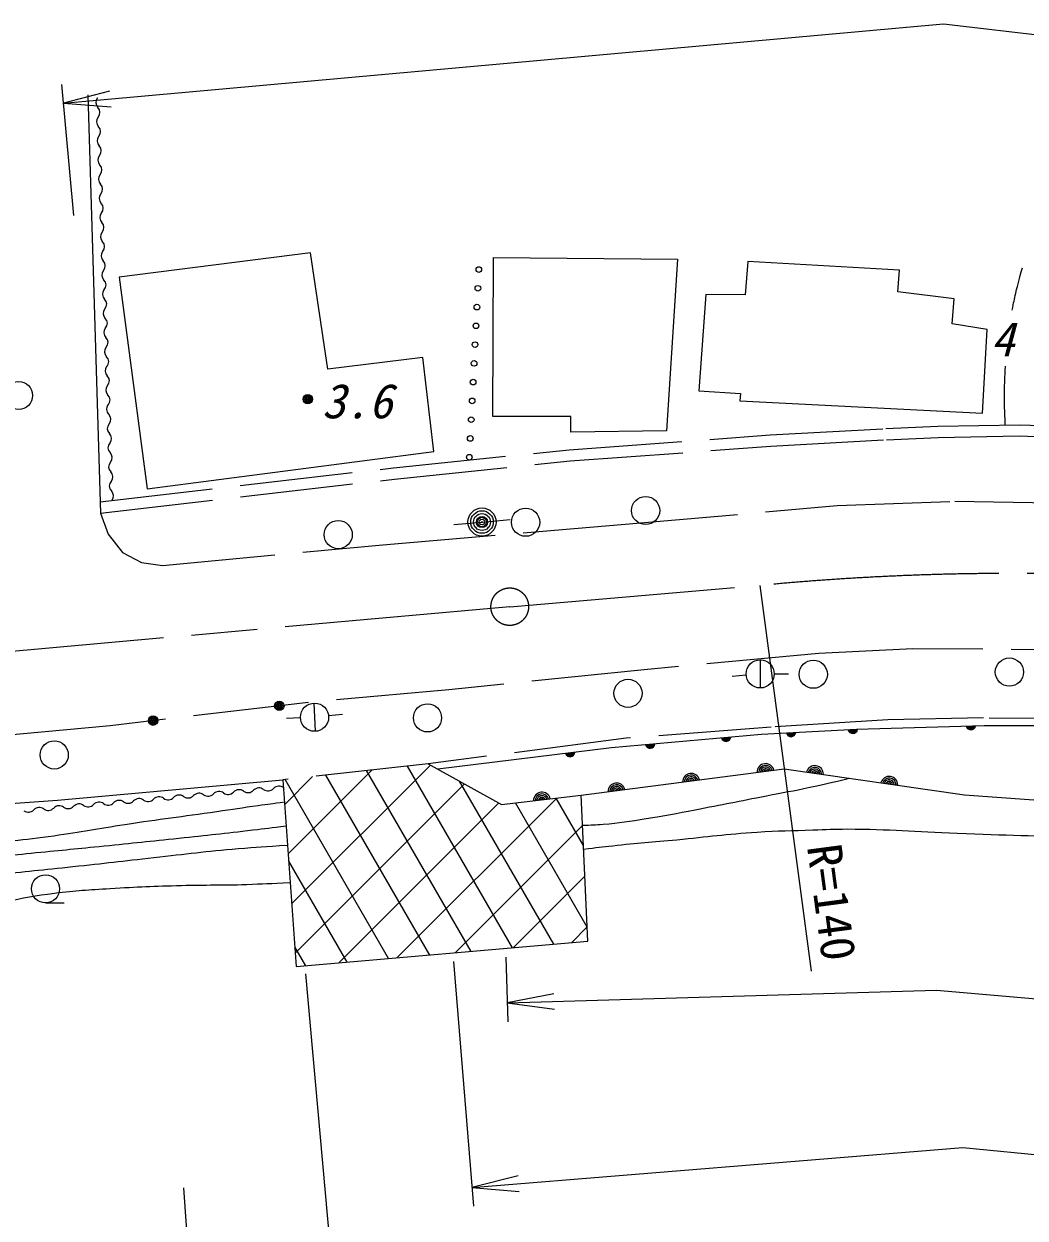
# Model space of a CAD drawing. Units: millimetres, scale not verified. Extents: x 40000 to 680000, y 20000 to 380000.
# Drawn here: x 432131 to 485419, y 241368 to 304923 of the extents above; entities that cross this region are included whole.
import ezdxf
from ezdxf.enums import TextEntityAlignment as Align

# ---------------------------------------------------------------- set-up
doc = ezdxf.new("R2010")
doc.units = ezdxf.units.MM
doc.header["$LTSCALE"] = 1000
doc.header["$PDMODE"] = 32
doc.header["$PDSIZE"] = 500
doc.linetypes.add('CHAIN', pattern=[18.5, 12, -1.5, 3.5, -1.5])
doc.linetypes.add('DASHED', pattern=[7.5, 6, -1.5])
for name, color, linetype, lineweight in [('M-BGD', 7, 'Continuous', 13), ('M-BMK', 2, 'CHAIN', 13), ('M-STR-HTXT', 7, 'Continuous', 13)]:
    doc.layers.add(name, color=color, linetype=linetype, lineweight=lineweight)
doc.styles.add('ＭＳ ゴシック', font='')
doc.styles.get('ＭＳ ゴシック').set_extended_font_data('MS Gothic')

# ---------------------------------------------------------------- blocks, each defined once
blk = doc.blocks.new('open_arrow')
at = {"color": 0, "linetype": 'Continuous', "lineweight": -2}
blk.add_lwpolyline([(7.5, 1.25), (0, 0), (7.5, -1.25)], dxfattribs=at)

msp = doc.modelspace()

# ---------------------------------------------------------------- hatches: boundary and pattern name
at = {"layer": 'M-BGD'}
h = msp.add_hatch(dxfattribs=at)
h.set_pattern_fill('USER', color=256, style=0, pattern_type=2)
h.set_pattern_definition([(45, (453576, 259636), (-1414.2, 1414.2), []), (120, (453576, 259636), (-1732.05, -1000), [])])
h.paths.add_polyline_path([(462151, 256099), (461783, 263875), (457549, 263384), (453650, 265545), (445920, 264699), (445950, 264278), (446629, 254753)])

# ---------------------------------------------------------------- linework, layer by layer
for p, q in [((435531, 301146), (436214, 278885)), ((471318, 271080), (471319, 269580)), ((470572, 270258), (469825, 270185)), ((472818, 270309), (472067, 270320)), ((447561, 268774), (447640, 267276)), ((446853, 267989), (446102, 267953)), ((449093, 268170), (448346, 268098)), ((433282, 258142), (434282, 258142))]:
    msp.add_line(p, q, dxfattribs=at)
at = {"layer": 'M-BGD', "linetype": 'DASHED'}
msp.add_line((453650, 265545), (445920, 264699), dxfattribs=at)
at = {"layer": 'M-BGD'}
for points in [[(437198, 291447), (438685, 280173), (453944, 282172), (453369, 287165), (448300, 286544), (447389, 292733)], [(466922, 292409), (466337, 283267), (461241, 283188), (461241, 284033), (457087, 284028), (457120, 292496)], [(468431, 290517), (468061, 285397), (470274, 285257), (470244, 284865), (483147, 284204), (483397, 288659), (481536, 288960), (481646, 290298), (478649, 290669), (478729, 291825), (470663, 292275), (470513, 290495)]]:
    msp.add_lwpolyline(points, close=True, dxfattribs=at)
at = {"layer": 'M-BGD', "linetype": 'DASHED'}
for points in [[(436195, 279487), (451798, 281295), (461156, 282263), (471852, 283046), (478012, 283386), (480778, 283506), (485129, 283593), (489002, 283441), (496715, 283105), (504612, 282191), (511028, 281073), (517632, 279700), (526695, 277184), (535421, 274160), (544145, 270730), (547368, 269074)], [(436214, 278885), (451863, 280699), (461209, 281666), (471890, 282447), (478042, 282787), (480797, 282906), (485123, 282993), (488977, 282842), (496667, 282507), (504526, 281597), (510915, 280484), (517490, 279117), (526516, 276611), (535213, 273597), (543910, 270178), (549818, 267467), (558693, 263173)], [(436214, 278885), (436608, 277760), (437386, 276797), (438383, 276257), (439515, 276105), (451227, 277200), (464131, 278294), (475412, 279287), (481674, 279518), (489558, 279394), (498178, 278864), (507051, 277651), (517953, 275525), (525078, 273500), (534079, 270486), (541634, 267472), (552334, 262659), (556873, 260329)], [(552587, 253562), (545927, 256839), (538337, 260233), (529395, 263762), (520859, 266632), (512442, 268742), (505410, 270074), (497162, 271085), (490672, 271590), (479450, 271671), (474447, 271415), (465135, 270550), (454741, 269481), (447119, 268794), (436726, 267573), (425698, 266530), (420121, 266173), (415152, 266070), (409144, 265865), (407640, 265028), (406576, 263895), (405562, 262516)], [(534195, 258215), (530045, 259691), (525880, 261132), (519750, 263064), (514529, 264505), (510259, 265455), (504666, 266464), (498165, 267355), (494665, 267646), (489513, 267927), (483206, 267984), (478104, 267878), (471901, 267504), (464189, 266906), (453650, 265545)]]:
    msp.add_lwpolyline(points, dxfattribs=at)
at = {"layer": 'M-BGD'}
for points in [[(455019, 278276), (456513, 278413), (458007, 278550)], [(461783, 263875), (472594, 265284), (482198, 263900), (503098, 262392), (516057, 261043), (525623, 259169), (536887, 255492), (537711, 255448), (538288, 256026), (531341, 258686), (524666, 261042), (516596, 263430), (510210, 265048), (504274, 266088), (498883, 266760), (493172, 267319), (488936, 267558), (483241, 267572), (476439, 267377), (471386, 267103), (463413, 266394), (454167, 265258)], [(453650, 265545), (457549, 263384), (461783, 263875)], [(405562, 262516), (417011, 262648), (423427, 262867), (433927, 263612), (445920, 264699), (446629, 254753), (462151, 256099), (461783, 263875)]]:
    msp.add_lwpolyline(points, dxfattribs=at)
for centre, radius in [((456344, 291849), 150), ((456294, 290851), 150), ((456243, 289852), 150), ((456192, 288853), 150), ((456141, 287854), 150), ((456091, 286856), 150), ((456040, 285857), 150), ((431845, 285146), 750), ((447240, 284953), 250), ((447240, 284953), 200), ((447240, 284953), 150), ((447240, 284953), 100), ((447240, 284953), 50), ((447240, 284953), 20), ((455989, 284858), 150), ((455939, 283860), 150), ((455888, 282861), 150), ((455837, 281862), 150), ((465222, 279025), 750), ((456513, 278413), 750), ((456513, 278413), 600), ((458835, 278403), 750), ((448860, 277741), 750), ((456513, 278413), 450), ((456513, 278413), 300), ((456513, 278413), 150), ((456513, 278413), 20), ((471318, 270330), 750), ((474143, 270313), 750), ((484582, 270429), 750), ((464283, 269296), 750), ((445726, 268630), 250), ((445726, 268630), 200), ((445726, 268630), 150), ((445726, 268630), 100), ((445726, 268630), 50), ((445726, 268630), 20), ((447600, 268025), 750), ((453613, 267990), 750), ((439009, 267842), 250), ((439009, 267842), 200), ((439009, 267842), 150), ((439009, 267842), 100), ((439009, 267842), 50), ((439009, 267842), 20), ((433746, 266018), 750), ((433282, 258892), 750)]:
    msp.add_circle(centre, radius, dxfattribs=at)
for centre, radius, start, end in [((436335, 300736), 376, 139.22232, 224.81247), ((435802, 300206), 376, 319.22232, 44.81247), ((436371, 299715), 376, 139.22232, 224.81247), ((435838, 299186), 376, 319.22232, 44.81247), ((436407, 298695), 376, 139.22232, 224.81247), ((435874, 298166), 376, 319.22232, 44.81247), ((436443, 297675), 376, 139.22232, 224.81247), ((436479, 296655), 376, 139.22232, 224.81247), ((435910, 297146), 376, 319.22232, 44.81247), ((435946, 296125), 376, 319.22232, 44.81247), ((436515, 295635), 376, 139.22232, 224.81247), ((435982, 295105), 376, 319.22232, 44.81247), ((436551, 294615), 376, 139.22232, 224.81247), ((436018, 294085), 376, 319.22232, 44.81247), ((436587, 293594), 376, 139.22232, 224.81247), ((436054, 293065), 376, 319.22232, 44.81247), ((436623, 292574), 376, 139.22232, 224.81247), ((436659, 291554), 376, 139.22232, 224.81247), ((436090, 292045), 376, 319.22232, 44.81247), ((436126, 291025), 376, 319.22232, 44.81247), ((436695, 290534), 376, 139.22232, 224.81247), ((436162, 290004), 376, 319.22232, 44.81247), ((436731, 289514), 376, 139.22232, 224.81247), ((436198, 288984), 376, 319.22232, 44.81247), ((436767, 288494), 376, 139.22232, 224.81247), ((436234, 287964), 376, 319.22232, 44.81247), ((436803, 287473), 376, 139.22232, 224.81247), ((436838, 286453), 376, 139.22232, 224.81247), ((436270, 286944), 376, 319.22232, 44.81247), ((436305, 285924), 376, 319.22232, 44.81247), ((436874, 285433), 376, 139.22232, 224.81247), ((436341, 284904), 376, 319.22232, 44.81247), ((436910, 284413), 376, 139.22232, 224.81247), ((436377, 283883), 376, 319.22232, 44.81247), ((436946, 283393), 376, 139.22232, 224.81247), ((436413, 282863), 376, 319.22232, 44.81247), ((436982, 282372), 376, 139.22232, 224.81247), ((437018, 281352), 376, 139.22232, 224.81247), ((436449, 281843), 376, 319.22232, 44.81247), ((436485, 280823), 376, 319.22232, 44.81247), ((437054, 280332), 376, 139.22232, 224.81247), ((436521, 279803), 376, 319.22232, 44.81247), ((469500, 266992), 256, 197.76052, 352.39976), ((469500, 266992), 205, 201.00582, 349.15446), ((469500, 266992), 154, 206.54027, 343.62001), ((469500, 266992), 102, 218.36353, 331.79675), ((469500, 266992), 100, 219.309, 330.85127), ((469500, 266992), 100, 219.309, 330.85127), ((472962, 267245), 256, 195.79041, 350.42964), ((472962, 267245), 205, 199.0357, 347.18434), ((472962, 267245), 154, 204.57015, 341.64989), ((472962, 267245), 102, 216.39341, 329.82663), ((472962, 267245), 100, 217.33889, 328.88116), ((472962, 267245), 100, 217.33889, 328.88116), ((476249, 267414), 256, 195.23096, 349.87019), ((476249, 267414), 205, 198.47625, 346.62489), ((476249, 267414), 154, 204.0107, 341.09045), ((476249, 267414), 102, 215.83396, 329.26718), ((476249, 267414), 100, 216.77944, 328.32171), ((476249, 267414), 100, 216.77944, 328.32171), ((482533, 267606), 256, 194.20622, 348.84545), ((482533, 267606), 205, 197.45151, 345.60015), ((482533, 267606), 154, 202.98596, 340.06571), ((482533, 267606), 102, 214.80922, 328.24244), ((482533, 267606), 100, 215.7547, 327.29697), ((482533, 267606), 100, 215.7547, 327.29697), ((465458, 266632), 256, 197.76052, 352.39976), ((465458, 266632), 205, 201.00582, 349.15446), ((465458, 266632), 154, 206.54027, 343.62001), ((465458, 266632), 102, 218.36353, 331.79675), ((465458, 266632), 100, 219.309, 330.85127), ((465458, 266632), 100, 219.309, 330.85127), ((461196, 266178), 256, 199.68593, 354.32516), ((461196, 266178), 205, 202.93122, 351.07986), ((461196, 266178), 154, 208.46567, 345.54542), ((461196, 266178), 102, 220.28893, 333.72215), ((461196, 266178), 100, 221.23441, 332.77668), ((461196, 266178), 100, 221.23441, 332.77668), ((467643, 264585), 453, 14.15703, 180.69119), ((471609, 265102), 453, 14.15703, 180.69119), ((471609, 265102), 362, 15.85126, 178.99697), ((471609, 265102), 272, 18.69234, 176.15589), ((471609, 265102), 181, 24.46796, 170.38027), ((471609, 265102), 100, 39.51406, 155.33416), ((471609, 265102), 100, 39.51406, 155.33416), ((474227, 264995), 453, 358.53511, 165.06926), ((474227, 264995), 362, 0.22933, 163.37504), ((474227, 264995), 272, 3.07041, 160.53396), ((474227, 264995), 181, 8.84603, 154.75834), ((474227, 264995), 100, 23.89214, 139.71223), ((474227, 264995), 100, 23.89214, 139.71223), ((463676, 264068), 453, 14.15703, 180.69119), ((463676, 264068), 362, 15.85126, 178.99697), ((467643, 264585), 362, 15.85126, 178.99697), ((467643, 264585), 272, 18.69234, 176.15589), ((467643, 264585), 181, 24.46796, 170.38027), ((467643, 264585), 100, 39.51406, 155.33416), ((467643, 264585), 100, 39.51406, 155.33416), ((478186, 264425), 453, 358.53511, 165.06926), ((478186, 264425), 362, 0.22933, 163.37504), ((478186, 264425), 272, 3.07041, 160.53396), ((478186, 264425), 181, 8.84603, 154.75834), ((478186, 264425), 100, 23.89214, 139.71223), ((478186, 264425), 100, 23.89214, 139.71223), ((439327, 263380), 407, 54.03051, 136.1433), ((439805, 264038), 407, 234.03051, 316.1433), ((440391, 263475), 407, 54.03051, 136.1433), ((440869, 264133), 407, 234.03051, 316.1433), ((441455, 263570), 407, 54.03051, 136.1433), ((441933, 264228), 407, 234.03051, 316.1433), ((442519, 263664), 407, 54.03051, 136.1433), ((442997, 264323), 407, 234.03051, 316.1433), ((443583, 263759), 407, 54.03051, 136.1433), ((444061, 264417), 407, 234.03051, 316.1433), ((444647, 263854), 407, 54.03051, 136.1433), ((445125, 264512), 407, 234.03051, 316.1433), ((445711, 263949), 407, 54.03051, 136.1433), ((459706, 263581), 453, 13.35063, 179.88478), ((459706, 263581), 362, 15.04485, 178.19056), ((459706, 263581), 272, 17.88593, 175.34948), ((459706, 263581), 181, 23.66155, 169.57386), ((463676, 264068), 272, 18.69234, 176.15589), ((463676, 264068), 181, 24.46796, 170.38027), ((463676, 264068), 100, 39.51406, 155.33416), ((463676, 264068), 100, 39.51406, 155.33416), ((432950, 262819), 402, 53.70971, 136.29919), ((433426, 263467), 402, 233.70971, 316.29919), ((434008, 262912), 402, 53.70971, 136.29919), ((434484, 263565), 407, 234.03051, 316.1433), ((435071, 263001), 407, 54.03051, 136.1433), ((435548, 263660), 407, 234.03051, 316.1433), ((436135, 263096), 407, 54.03051, 136.1433), ((436612, 263754), 407, 234.03051, 316.1433), ((437199, 263191), 407, 54.03051, 136.1433), ((437676, 263849), 407, 234.03051, 316.1433), ((438263, 263286), 407, 54.03051, 136.1433), ((438741, 263944), 407, 234.03051, 316.1433), ((459706, 263581), 100, 38.70766, 154.52775), ((459706, 263581), 100, 38.70766, 154.52775), ((432369, 263375), 402, 233.70971, 316.29919)]:
    msp.add_arc(centre, radius, start, end, dxfattribs=at)
for points, knots in [([(484731, 289685), (484817, 290124), (484843, 290241), (484924, 290595), (485045, 291125), (485096, 291297), (485274, 291943)], [0, 0, 0, 0, 1, 1, 1, 2, 2, 2, 2]), ([(484365, 283578), (484330, 284411), (484317, 284639), (484324, 285319), (484330, 285864), (484337, 286047), (484373, 286714)], [0, 0, 0, 0, 1, 1, 1, 2, 2, 2, 2]), ([(461858, 262277), (462379, 262287), (462526, 262299), (462953, 262328), (463855, 262390), (464353, 262496), (465247, 262629), (466269, 262782), (466835, 262909), (467851, 263101), (469339, 263382), (470170, 263553), (471656, 263844), (472556, 264020), (473063, 264103), (473960, 264295), (474788, 264473), (475056, 264537), (476072, 264783)], [0, 0, 0, 0, 1, 1, 1, 2, 2, 2, 3, 3, 3, 4, 4, 4, 5, 5, 5, 6, 6, 6, 6]), ([(421297, 256632), (421784, 257118), (421937, 257256), (422373, 257626), (423022, 258175), (423419, 258447), (424141, 258896), (424669, 259224), (424994, 259362), (425567, 259602), (426261, 259893), (426669, 260018), (427399, 260202), (428075, 260372), (428476, 260355), (429167, 260438), (430572, 260606), (431361, 260674), (432768, 260817), (434185, 260960), (434980, 261031), (436397, 261175), (437954, 261332), (438826, 261423), (440383, 261590), (441921, 261754), (442783, 261840), (444318, 262026), (445012, 262110), (445233, 262136), (446095, 262247)], [0, 0, 0, 0, 1, 1, 1, 2, 2, 2, 3, 3, 3, 4, 4, 4, 5, 5, 5, 6, 6, 6, 7, 7, 7, 8, 8, 8, 9, 9, 9, 10, 10, 10, 10]), ([(461919, 261004), (462669, 261098), (462864, 261119), (463471, 261187), (464804, 261335), (465554, 261382), (466890, 261508), (468558, 261666), (469488, 261806), (471159, 261914), (472316, 261988), (472966, 261987), (474124, 262025), (474840, 262049), (475241, 262078), (475957, 262076), (478243, 262069), (479521, 261935), (481806, 261848), (484450, 261747), (485934, 261738), (488576, 261600), (491071, 261469), (492464, 261324), (494956, 261161), (497229, 261013), (498501, 260909), (500775, 260803), (502593, 260718), (503613, 260702), (505433, 260654), (507467, 260600), (508609, 260646), (510641, 260536), (512017, 260462), (512789, 260408), (514156, 260237), (515347, 260088), (516016, 260000), (517191, 259757), (518403, 259507), (519069, 259306), (520256, 258957), (521407, 258619), (522047, 258410), (523181, 258017), (523967, 257744), (524406, 257585), (525174, 257266), (526174, 256852), (526713, 256572), (527698, 256125), (529362, 255372), (530301, 254966), (531956, 254194), (533213, 253607), (533901, 253245), (535151, 252643), (536527, 251979), (537298, 251609), (538677, 250951), (539815, 250409), (540456, 250115), (541592, 249570), (542817, 248984), (543482, 248612), (544718, 248049), (545559, 247666), (546055, 247510), (546901, 247139), (547394, 246922), (547553, 246852), (548158, 246575)], [0, 0, 0, 0, 1, 1, 1, 2, 2, 2, 3, 3, 3, 4, 4, 4, 5, 5, 5, 6, 6, 6, 7, 7, 7, 8, 8, 8, 9, 9, 9, 10, 10, 10, 11, 11, 11, 12, 12, 12, 13, 13, 13, 14, 14, 14, 15, 15, 15, 16, 16, 16, 17, 17, 17, 18, 18, 18, 19, 19, 19, 20, 20, 20, 21, 21, 21, 22, 22, 22, 23, 23, 23, 24, 24, 24, 24]), ([(446169, 261200), (444901, 261127), (444566, 261101), (443539, 261018), (441781, 260876), (440802, 260732), (439048, 260540), (437367, 260355), (436426, 260239), (434744, 260057), (433128, 259882), (432221, 259800), (430605, 259622), (429683, 259521), (429162, 259498), (428247, 259349), (427614, 259245), (427269, 259138), (426650, 258974), (426097, 258827), (425788, 258740), (425252, 258538), (424830, 258379), (424594, 258283), (424197, 258067), (423776, 257839), (423537, 257709), (423157, 257418), (422838, 257174), (422667, 257015), (422430, 256691), (422315, 256534), (422270, 256473), (422158, 256274)], [0, 0, 0, 0, 1, 1, 1, 2, 2, 2, 3, 3, 3, 4, 4, 4, 5, 5, 5, 6, 6, 6, 7, 7, 7, 8, 8, 8, 9, 9, 9, 10, 10, 10, 11, 11, 11, 11]), ([(423578, 255684), (424465, 256064), (424706, 256161), (425436, 256447), (426584, 256897), (427232, 257140), (428409, 257507), (429442, 257828), (430035, 257965), (431093, 258192), (432130, 258415), (432715, 258531), (433767, 258664), (434915, 258809), (435564, 258838), (436719, 258911), (438204, 259005), (439038, 259030), (440526, 259073), (441875, 259111), (442632, 259080), (443981, 259127), (444891, 259160), (445186, 259172), (446309, 259235)], [0, 0, 0, 0, 1, 1, 1, 2, 2, 2, 3, 3, 3, 4, 4, 4, 5, 5, 5, 6, 6, 6, 7, 7, 7, 8, 8, 8, 8])]:
    msp.add_open_spline(points, degree=3, knots=knots, dxfattribs=at)
at = {"layer": 'M-BGD', "lineweight": 18}
msp.add_open_spline([(419444, 257403), (419600, 257580), (419653, 257630), (419795, 257768), (420105, 258068), (420303, 258214), (420665, 258448), (421141, 258756), (421409, 258933), (421919, 259180), (422766, 259589), (423263, 259773), (424153, 260075), (424984, 260356), (425477, 260421), (426335, 260603), (427543, 260859), (428223, 260994), (429443, 261182), (431111, 261438), (432059, 261476), (433728, 261718), (435207, 261932), (436030, 262093), (437507, 262318), (439415, 262609), (440488, 262739), (442398, 263012), (443260, 263135), (443741, 263211), (444603, 263331), (445150, 263407), (445322, 263431), (446004, 263522)], degree=3, knots=[0, 0, 0, 0, 1, 1, 1, 2, 2, 2, 3, 3, 3, 4, 4, 4, 5, 5, 5, 6, 6, 6, 7, 7, 7, 8, 8, 8, 9, 9, 9, 10, 10, 10, 11, 11, 11, 11], dxfattribs=at)
at = {"layer": 'M-BGD'}
for p in [(447240, 284953), (456513, 278413), (445726, 268630), (439009, 267842)]:
    msp.add_point(p, dxfattribs=at)
at = {"layer": 'M-BMK'}
for q in [(471298, 275034), (421720, 270640)]:
    msp.add_line((457990, 273907), q, dxfattribs=at)
msp.add_circle((457990, 273907), 1000, dxfattribs=at)
msp.add_arc((484694, 135676), 140000, 59.98953, 95.49045, dxfattribs=at)
at = {"layer": 'M-STR-HTXT'}
for p, q in [((434246, 300699), (481077, 304923)), ((481077, 304923), (525743, 299745)), ((434784, 294726), (434156, 301695)), ((471298, 275034), (474026, 254506)), ((454998, 255033), (456057, 242007)), ((457788, 255257), (457889, 251822)), ((447112, 254364), (449074, 232575)), ((457859, 252822), (480698, 253493)), ((480698, 253493), (514228, 250595)), ((455976, 243003), (482098, 245127)), ((482098, 245127), (506770, 242707)), ((440635, 242979), (441037, 236911))]:
    msp.add_line(p, q, dxfattribs=at)

# ---------------------------------------------------------------- block references
at = {"layer": 'M-STR-HTXT', "xscale": 333, "yscale": 333}
for p, rotation in [((434246, 300699), 5.2), ((457859, 252822), 1.7), ((455976, 243003), 4.6)]:
    msp.add_blockref('open_arrow', p, dxfattribs=dict(at, rotation=rotation))

# ---------------------------------------------------------------- texts
at = {"layer": 'M-BGD', "style": 'ＭＳ ゴシック', "oblique": 15}
for s, p in [('4', (484206, 288146)), ('3.6', (449862, 284848))]:
    msp.add_text(s, height=1833, rotation=0.021, dxfattribs=at).set_placement(p, align=Align.MIDDLE_CENTER)
at = {"layer": 'M-STR-HTXT', "style": 'ＭＳ ゴシック'}
msp.add_text('R=140', height=1833, rotation=277.569, dxfattribs=at).set_placement((475128, 258180), align=Align.MIDDLE_CENTER)

doc.saveas('drawing.dxf')
